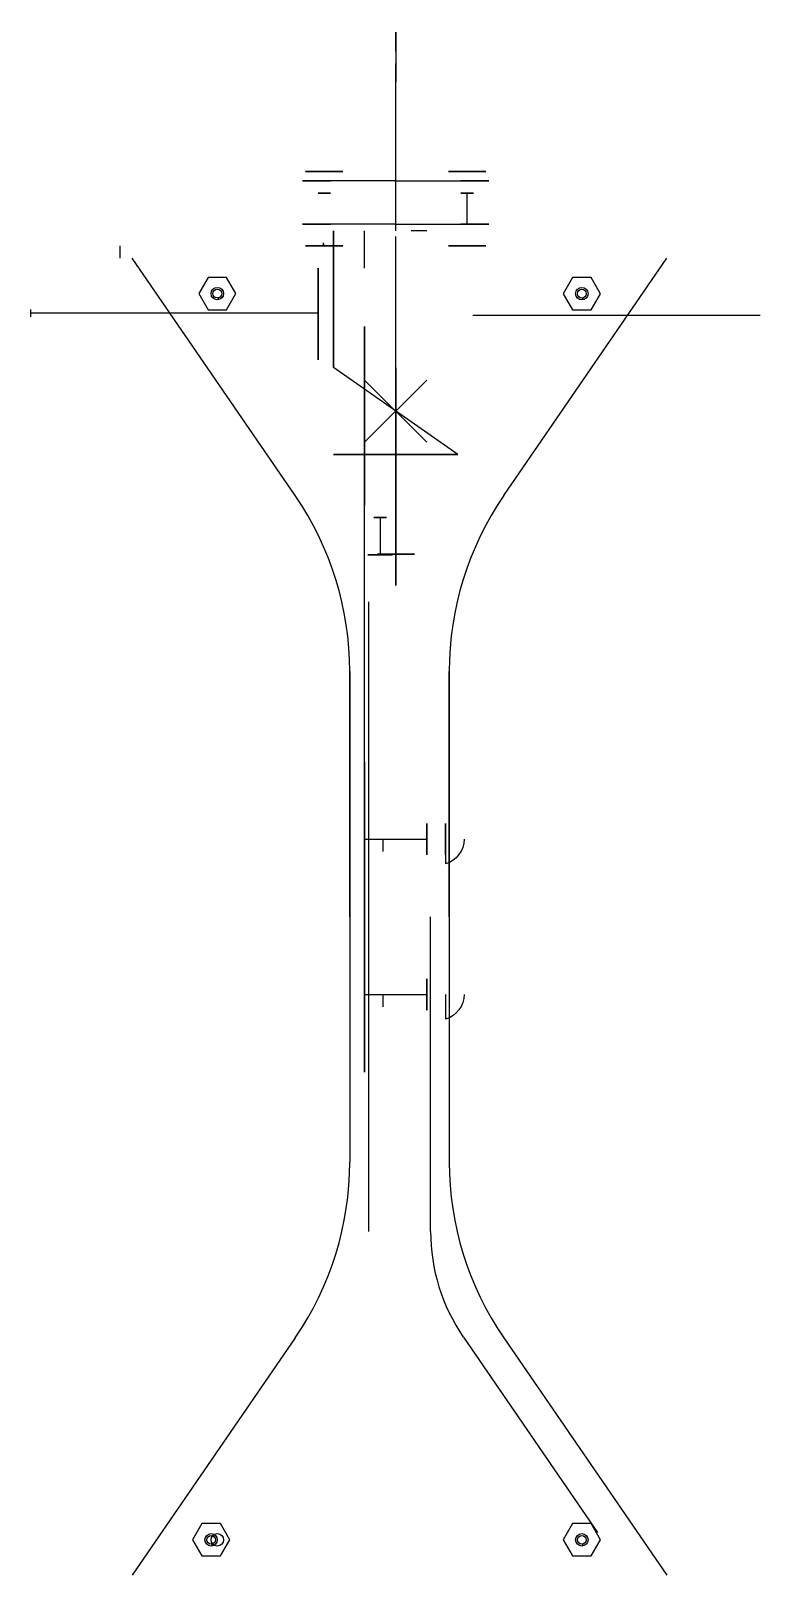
# Model space of a CAD drawing. Header units: centimetres. Extents: x 740 to 857, y 179 to 428.
import ezdxf

# ---------------------------------------------------------------- set-up
doc = ezdxf.new("R2010")
doc.units = ezdxf.units.CM
doc.header["$MEASUREMENT"] = 0
doc.layers.add('Role', color=180, linetype='Continuous')
doc.layers.add('Sistem prindere', color=130, linetype='Continuous')

msp = doc.modelspace()

# ---------------------------------------------------------------- linework, layer by layer
msp.add_line((754.14, 393.36), (754.14, 391.36))
at = {"layer": 'Role', "extrusion": (1, -6.12323e-17, 6.12323e-17)}
for p, q in [((796.03, 349.62, 228.1), (796.03, 346.62, 228.1)), ((796.03, 349.62, 232.53), (796.03, 349.62, 228.1)), ((796.03, 346.62, 228.1), (796.03, 343.62, 228.1)), ((796.03, 343.62, 232.53), (796.03, 343.62, 228.1))]:
    msp.add_line(p, q, dxfattribs=at)
at = {"layer": 'Role', "extrusion": (0, -1, 3.7494e-33)}
for centre in [(796.03, 228.1, -349.62), (796.03, 228.1, -343.62)]:
    msp.add_circle(centre, 1, dxfattribs=at)
at = {"layer": 'Role', "extrusion": (1, -6.12323e-17, 6.12323e-17)}
msp.add_arc((346.62, 232.06, 796.03), 3.04, 351.2026, 188.7974, dxfattribs=at)
at = {"layer": 'Sistem prindere', "extrusion": (1, -6.12323e-17, 6.12323e-17)}
for p, q in [((798.53, 424.74, 195.33), (798.53, 424.74, 195.4)), ((798.53, 424.74, 195.33), (798.53, 424.74, 195.4)), ((798.53, 424.74, 195.4), (798.53, 424.74, 195.55)), ((798.53, 422.74, 195.34), (798.53, 422.74, 195.43)), ((798.53, 422.74, 195.43), (798.53, 422.74, 195.58)), ((798.53, 395.77, 212.84), (798.53, 420.7, 201.77)), ((798.53, 395.77, 209.34), (798.53, 419.79, 198.75)), ((793.53, 389.77, 214.59), (793.53, 395.77, 214.59)), ((793.53, 395.77, 214.59), (793.53, 395.77, 207.59)), ((803.53, 395.77, 211.09), (801.03, 395.77, 211.09)), ((786.92, 393.7, 203.18), (786.92, 393.85, 203.48)), ((786.92, 393.55, 203.48), (786.92, 393.85, 203.48)), ((786.92, 393.7, 203.18), (786.92, 393.55, 203.48)), ((788.53, 394.82, 206.59), (788.53, 394.82, 205.92)), ((798.53, 373.8, 206.48), (798.53, 394.85, 205.48)), ((798.53, 373.8, 198.48), (798.53, 394.85, 199.48)), ((798.53, 338.71, 202.49), (798.53, 394.85, 202.49)), ((798.53, 394.85, 205.99), (798.53, 394.85, 198.99)), ((786.03, 375, 207.59), (786.03, 389.77, 207.59)), ((810.95, 382.23, 207.59), (857.15, 382.23, 207.59)), ((793.53, 380.36, 92), (793.53, 371.76, 181.59)), ((808.53, 359.77, 181.49), (788.53, 373.77, 181.49)), ((798.53, 373.75, 206.49), (798.53, 359.77, 206.49)), ((798.53, 359.77, 198.49), (798.53, 373.75, 198.49)), ((793.53, 361.78, 181.39), (793.53, 371.76, 181.59)), ((803.53, 361.78, 181.39), (793.53, 371.76, 181.59)), ((803.53, 371.76, 181.59), (793.53, 361.78, 181.39)), ((793.53, 370.36, 92), (793.53, 361.78, 181.39)), ((798.53, 366.76, 206.49), (798.53, 366.76, 198.49)), ((798.53, 359.77, 206.49), (798.53, 338.71, 205.49)), ((798.53, 359.77, 198.49), (798.53, 338.71, 199.49)), ((798.53, 343.71, 214.89), (798.53, 343.71, 202.49)), ((798.53, 343.11, 214.99), (798.53, 343.61, 214.99)), ((798.53, 338.81, 214.99), (798.53, 339.32, 214.99)), ((793.53, 310.36, 22), (793.53, 310.36, 22)), ((793.53, 310.36, 32), (793.53, 310.36, 32)), ((793.53, 310.36, 32), (793.53, 260.36, 32)), ((793.53, 260.36, 22), (793.53, 310.36, 22)), ((803.53, 300.36), (803.53, 300.36, 27)), ((803.53, 295.36, 23.76), (803.53, 300.36, 23.76)), ((803.53, 300.36, 23.04), (803.53, 295.36, 23.04)), ((793.53, 297.86, 27), (803.53, 297.86, 27)), ((803.53, 295.36, 27), (803.53, 295.36)), ((803.53, 275.36), (803.53, 275.36, 27)), ((803.53, 270.36, 23.76), (803.53, 275.36, 23.76)), ((803.53, 275.36, 23.04), (803.53, 270.36, 23.04)), ((793.53, 272.86, 27), (803.53, 272.86, 27)), ((803.53, 270.36, 27), (803.53, 270.36)), ((793.53, 260.36, 32), (793.53, 260.36, 22))]:
    msp.add_line(p, q, dxfattribs=at)
at = {"layer": 'Sistem prindere', "extrusion": (-2.44929e-16, -1, 1.22465e-16)}
for p, q in [((798.53, 403.85, 205.99), (787.03, 403.85, 205.99)), ((798.53, 403.85, 198.99), (787.03, 403.85, 198.99)), ((798.53, 403.85, 205.99), (810.03, 403.85, 205.99)), ((798.53, 403.85, 198.99), (810.03, 403.85, 198.99)), ((798.53, 396.85, 205.99), (787.03, 396.85, 205.99)), ((798.53, 396.85, 198.99), (787.03, 396.85, 198.99)), ((798.53, 396.85, 205.99), (810.03, 396.85, 205.99)), ((798.53, 396.85, 198.99), (810.03, 396.85, 198.99))]:
    msp.add_line(p, q, dxfattribs=at)
at = {"layer": 'Sistem prindere'}
for p, q in [((782.37, 353.15), (756.14, 391.36)), ((815.92, 353.15), (842.14, 391.36)), ((794.14, 336.06, 1.5), (794.14, 234.67, 1.5)), ((791.14, 285.36), (791.14, 324.86)), ((791.14, 324.86), (791.14, 245.87)), ((807.14, 285.36), (807.14, 324.86)), ((807.14, 324.86), (807.14, 245.87)), ((804.14, 234.67, 1.5), (804.14, 285.36, 1.5)), ((782.37, 217.58), (756.14, 179.36)), ((809.41, 217.69, 1.5), (831.01, 186.22, 1.5)), ((815.92, 217.58), (842.14, 179.36))]:
    msp.add_line(p, q, dxfattribs=at)
at = {"layer": 'Sistem prindere', "extrusion": (-1, -6.12323e-17, -6.12323e-17)}
for p, q in [((739.84, 381.94, 207.71), (739.84, 383.1, 207.71)), ((786.11, 382.53, 207.59), (739.92, 382.53, 207.59))]:
    msp.add_line(p, q, dxfattribs=at)
at = {"layer": 'Sistem prindere', "extrusion": (-1, 0, 6.12323e-17)}
for p, q in [((769.94, 384.98, 11.65), (769.94, 384.68, 11.8)), ((769.94, 384.98, 11.65), (769.94, 384.68, 11.5)), ((769.94, 384.68, 11.8), (769.94, 384.68, 11.5)), ((828.58, 384.98, 11.65), (828.58, 384.68, 11.8)), ((828.58, 384.98, 11.65), (828.58, 384.68, 11.5)), ((828.58, 384.68, 11.8), (828.58, 384.68, 11.5)), ((768.94, 184.36, 11.65), (768.94, 184.06, 11.8)), ((768.94, 184.36, 11.65), (768.94, 184.06, 11.5)), ((768.94, 184.06, 11.8), (768.94, 184.06, 11.5)), ((828.58, 184.36, 11.65), (828.58, 184.06, 11.8)), ((828.58, 184.36, 11.65), (828.58, 184.06, 11.5)), ((828.58, 184.06, 11.8), (828.58, 184.06, 11.5))]:
    msp.add_line(p, q, dxfattribs=at)
at = {"layer": 'Sistem prindere', "extrusion": (0, -1, 3.7494e-33)}
msp.add_line((798.53, 373.76, 201.39), (798.53, 373.76, 202.49), dxfattribs=at)
at = {"layer": 'Sistem prindere', "extrusion": (-1.22465e-16, 1, -1.12482e-32)}
for p, q in [((808.53, 359.77, 207.59), (788.53, 359.77, 207.59)), ((788.53, 359.77, 206.49), (788.53, 359.77, 181.49)), ((788.53, 359.77, 181.49), (808.53, 359.77, 181.49)), ((808.53, 359.77, 206.49), (808.53, 359.77, 181.49))]:
    msp.add_line(p, q, dxfattribs=at)
at = {"layer": 'Sistem prindere', "extrusion": (-1, -3.06162e-16, -6.12323e-17)}
for p, q in [((806.53, 300.36, 27), (806.53, 300.36)), ((806.53, 300.36, 23.76), (806.53, 295.36, 23.76)), ((806.53, 295.36, 23.04), (806.53, 300.36, 23.04)), ((806.53, 295.36), (806.53, 295.36, 27))]:
    msp.add_line(p, q, dxfattribs=at)
at = {"layer": 'Sistem prindere', "extrusion": (1.22465e-16, -7.4988e-33, -1)}
for p, q in [((796.53, 295.86, 27), (796.53, 297.86, 27)), ((806.53, 297.86, 27), (806.53, 295.86, 27)), ((806.53, 295.86, 27), (806.53, 293.86, 27)), ((796.53, 270.86, 27), (796.53, 272.86, 27)), ((806.53, 272.86, 27), (806.53, 270.86, 27)), ((806.53, 270.86, 27), (806.53, 268.86, 27))]:
    msp.add_line(p, q, dxfattribs=at)
at = {"layer": 'Sistem prindere', "extrusion": (-2.44929e-16, -1, 1.22465e-16)}
for points, elevation in [([(788.53, 199.89), (790.03, 202.49), (788.53, 205.08), (785.53, 205.08), (784.03, 202.49), (785.53, 199.89)], -405.35), ([(811.53, 199.89), (813.03, 202.49), (811.53, 205.08), (808.53, 205.08), (807.03, 202.49), (808.53, 199.89)], -405.35), ([(788.53, 199.89), (790.03, 202.49), (788.53, 205.08), (785.53, 205.08), (784.03, 202.49), (785.53, 199.89)], -393.35), ([(811.53, 199.89), (813.03, 202.49), (811.53, 205.08), (808.53, 205.08), (807.03, 202.49), (808.53, 199.89)], -393.35)]:
    msp.add_lwpolyline(points, close=True, dxfattribs=dict(at, elevation=elevation))
at = {"layer": 'Sistem prindere', "extrusion": (1, -6.12323e-17, 6.12323e-17)}
for points, elevation in [([(394.82, 205.92), (395.77, 205.92), (395.77, 207.59), (394.82, 207.59)], 788.53), ([(352.9, 228.34), (351.62, 229.63), (351.62, 226.56), (351.62, 226.47)], 793.53)]:
    msp.add_lwpolyline(points, dxfattribs=dict(at, elevation=elevation))
at = {"layer": 'Sistem prindere', "extrusion": (1, -6.12323e-17, 6.12323e-17), "elevation": 788.53}
msp.add_lwpolyline([(394.82, 207.59), (394.82, 206.59), (373.77, 206.59), (373.77, 207.59)], close=True, dxfattribs=at)
at = {"layer": 'Sistem prindere'}
for points in [[(768.33, 388.28), (766.83, 385.68), (768.33, 383.08), (771.33, 383.08), (772.83, 385.68), (771.33, 388.28)], [(826.97, 388.27), (825.47, 385.67), (826.97, 383.07), (829.97, 383.07), (831.47, 385.67), (829.97, 388.27)], [(767.33, 187.65), (765.83, 185.05), (767.33, 182.45), (770.33, 182.45), (771.83, 185.05), (770.33, 187.65)], [(826.97, 187.65), (825.47, 185.05), (826.97, 182.46), (829.97, 182.46), (831.47, 185.05), (829.97, 187.65)]]:
    msp.add_lwpolyline(points, close=True, dxfattribs=at)
at = {"layer": 'Sistem prindere', "elevation": 12}
for points in [[(768.33, 388.28), (766.83, 385.68), (768.33, 383.08), (771.33, 383.08), (772.83, 385.68), (771.33, 388.28)], [(826.97, 388.27), (825.47, 385.67), (826.97, 383.07), (829.97, 383.07), (831.47, 385.67), (829.97, 388.27)], [(767.33, 187.65), (765.83, 185.05), (767.33, 182.45), (770.33, 182.45), (771.83, 185.05), (770.33, 187.65)], [(826.97, 187.65), (825.47, 185.05), (826.97, 182.46), (829.97, 182.46), (831.47, 185.05), (829.97, 187.65)]]:
    msp.add_lwpolyline(points, close=True, dxfattribs=at)
at = {"layer": 'Sistem prindere', "extrusion": (1, -6.12323e-17, 6.12323e-17), "elevation": 793.53}
msp.add_lwpolyline([(369.72, 207.59), (355.62, 221.77), (352.16, 225.24, -1), (354.82, 227.88), (358.35, 224.34), (373.19, 209.39), (374.99, 207.59)], format="xyb", close=True, dxfattribs=at)
at = {"layer": 'Sistem prindere', "extrusion": (0, -1, 3.7494e-33), "elevation": -343.62}
msp.add_lwpolyline([(795.03, 229.83), (794.03, 228.1), (795.03, 226.36), (797.03, 226.36), (798.03, 228.1), (797.03, 229.83)], close=True, dxfattribs=at)
at = {"layer": 'Sistem prindere', "extrusion": (-2.44929e-16, -1, 1.22465e-16)}
for centre, radius in [((787.03, 202.49, -405.35), 1), ((810.03, 202.49, -405.35), 1), ((787.03, 202.49, -403.85), 1), ((787.03, 202.49, -403.85), 1), ((787.03, 202.49, -403.85), 0.7), ((810.03, 202.49, -403.85), 1), ((787.03, 202.49, -396.85), 1), ((810.03, 202.49, -396.85), 1)]:
    msp.add_circle(centre, radius, dxfattribs=at)
at = {"layer": 'Sistem prindere', "extrusion": (1.22465e-16, 1, -1.22465e-16)}
for centre in [(-787.03, 202.49, 401.85), (-810.03, 202.49, 401.85), (-787.03, 202.49, 396.85), (-810.03, 202.49, 396.85)]:
    msp.add_circle(centre, 1, dxfattribs=at)
at = {"layer": 'Sistem prindere'}
for centre, radius in [((769.83, 385.68), 1), ((769.83, 385.68), 1), ((769.83, 385.68, 1.5), 1), ((769.83, 385.68, 1.5), 0.7), ((828.47, 385.67), 1), ((828.47, 385.67), 1), ((828.47, 385.67, 1.5), 1), ((828.47, 385.67, 1.5), 0.7), ((768.83, 185.05), 1), ((768.83, 185.05, 1.5), 1), ((768.83, 185.05, 1.5), 0.7), ((769.83, 185.05), 1), ((828.47, 185.05), 1), ((828.47, 185.05), 1), ((828.47, 185.05, 1.5), 1), ((828.47, 185.05, 1.5), 0.7)]:
    msp.add_circle(centre, radius, dxfattribs=at)
at = {"layer": 'Sistem prindere', "extrusion": (-1.22465e-16, 1, -1.12482e-32)}
msp.add_circle((-798.53, 202.49, 359.77), 4, dxfattribs=at)
at = {"layer": 'Sistem prindere', "extrusion": (0, -1, 3.7494e-33)}
for centre, radius in [((796.03, 228.1, -343.62), 1), ((798.53, 202.49, -343.71), 3)]:
    msp.add_circle(centre, radius, dxfattribs=at)
at = {"layer": 'Sistem prindere', "extrusion": (1, -6.12323e-17, 6.12323e-17)}
for centre in [(297.86, 27, 793.53), (297.86, 27, 803.53), (272.86, 27, 793.53), (272.86, 27, 803.53)]:
    msp.add_circle(centre, 2, dxfattribs=at)
at = {"layer": 'Sistem prindere', "extrusion": (-1, -3.06162e-16, -6.12323e-17)}
msp.add_circle((-297.86, 27, -806.53), 2, dxfattribs=at)
at = {"layer": 'Sistem prindere', "extrusion": (1, -6.12323e-17, 6.12323e-17)}
for centre, radius, start, end in [((423.77, 199.21, 798.53), 4, 284.0585, 255.1069), ((423.77, 199.21, 798.53), 4, 284.0585, 255.1069), ((423.77, 198.39, 798.53), 3, 288.744, 249.8041), ((399.35, 198.49, 810.03), 2.5, 180, 0), ((399.35, 198.49, 810.03), 2.5, 180, 0), ((382.38, 207.71, 786.03), 7.39, 359.0596, 180.9404), ((310.36, 92, 793.53), 70, 270, 0), ((310.36, 92, 793.53), 60, 270, 0), ((343.61, 214.89, 798.53), 0.1, 0, 90), ((343.11, 214.89, 798.53), 0.1, 90, 176.983), ((341.21, 214.99, 798.53), 1.8, 183.017, 356.983), ((339.32, 214.89, 798.53), 0.1, 3.017, 90), ((338.81, 214.89, 798.53), 0.1, 90, 180), ((297.86, 27.46, 803.53), 2.54, 349.6111, 190.3889), ((272.86, 27.46, 803.53), 2.54, 349.6111, 190.3889)]:
    msp.add_arc(centre, radius, start, end, dxfattribs=at)
at = {"layer": 'Sistem prindere', "extrusion": (-2.44929e-16, -1, 1.22465e-16)}
for centre, start, end in [((787.03, 202.49, -403.85), 90, 270), ((810.03, 202.49, -403.85), 270, 90), ((787.03, 202.49, -396.85), 90, 270), ((810.03, 202.49, -396.85), 270, 90)]:
    msp.add_arc(centre, 3.5, start, end, dxfattribs=at)
at = {"layer": 'Sistem prindere', "extrusion": (-1, -6.12323e-17, -6.12323e-17)}
msp.add_arc((-382.52, 207.71, -739.84), 0.581, 0, 180, dxfattribs=at)
at = {"layer": 'Sistem prindere'}
for centre, radius, start, end in [((741.14, 324.86), 50, 0, 34.4608), ((857.14, 324.86), 50, 145.5392, 180), ((741.14, 245.87), 50, 325.5392, 0), ((857.14, 245.87), 50, 180, 214.4608), ((834.14, 234.67, 1.5), 30, 180, 214.4608)]:
    msp.add_arc(centre, radius, start, end, dxfattribs=at)
at = {"layer": 'Sistem prindere', "extrusion": (-1, -3.06162e-16, -6.12323e-17)}
msp.add_arc((-297.86, 27.46, -806.53), 2.54, 349.6111, 190.3889, dxfattribs=at)
at = {"layer": 'Sistem prindere', "extrusion": (1.22465e-16, -7.4988e-33, -1)}
for centre in [(-805.37, 297.86, -27), (-805.37, 272.86, -27)]:
    msp.add_arc(centre, 4.17, 180, 253.7398, dxfattribs=at)

doc.saveas('drawing.dxf')
